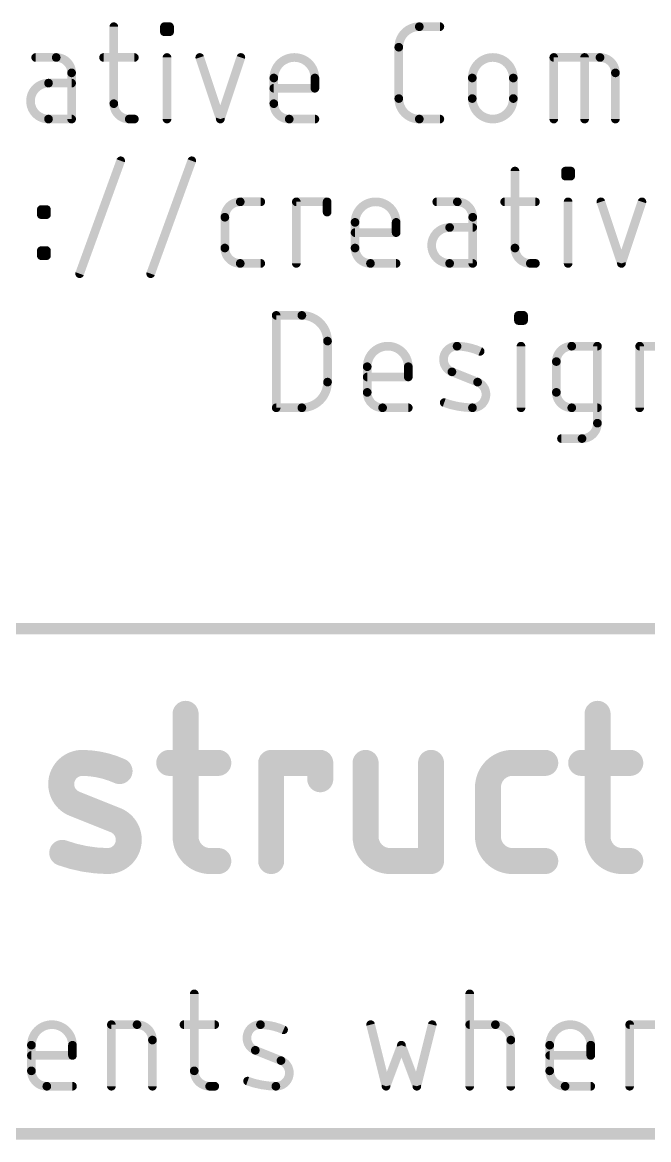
# Model space of a CAD drawing. Extents: x -17 to 92, y -61 to 85.
# Drawn here: x 10.85 to 21.87, y -19.15 to 0.51 of the extents above; entities that cross this region are included whole.
import ezdxf

# ---------------------------------------------------------------- set-up
doc = ezdxf.new("R2010")
doc.units = 0
doc.layers.add('51', color=253, linetype='CONTINUOUS')

msp = doc.modelspace()

# ---------------------------------------------------------------- linework, layer by layer
at = {"layer": '51'}
for points, const_width in [([(12.4597, 0.4318), (12.4597, -0.9229)], 0.1524), ([(13.3501, 0.3415), (13.3501, 0.4318)], 0.1524), ([(13.3501, 0.4318), (13.4404, 0.4318)], 0.1524), ([(13.4404, 0.3415), (13.3501, 0.3415)], 0.1524), ([(13.4404, 0.4318), (13.4404, 0.3415)], 0.1524), ([(17.8341, 0.4318), (18.1953, 0.4318)], 0.1524), ([(17.4728, -0.8326), (17.4728, 0.0706)], 0.1524), ([(11.4462, -0.1101), (11.085, -0.1101)], 0.1524), ([(12.2791, -0.1101), (12.8209, -0.1101)], 0.1524), ([(13.3953, -1.1938), (13.3953, -0.1101)], 0.1524), ([(13.9719, -0.1101), (14.3331, -1.1938)], 0.1524), ([(14.3331, -1.1938), (14.6944, -0.1101)], 0.1524), ([(20.2001, -1.1938), (20.2001, -0.1101)], 0.1524), ([(20.2001, -0.1101), (21.0129, -0.1101)], 0.1524), ([(20.7419, -1.1938), (20.7419, -0.1101)], 0.1524), ([(11.7171, -1.1938), (11.7171, -0.381)], 0.1524), ([(21.2838, -0.381), (21.2838, -1.1938)], 0.1524), ([(11.7171, -0.5616), (11.3107, -0.5616)], 0.1524), ([(15.2745, -0.9229), (15.2745, -0.4713)], 0.1524), ([(15.997, -0.6519), (15.2745, -0.6519)], 0.1524), ([(15.997, -0.4713), (15.997, -0.6519)], 0.1524), ([(18.7655, -0.8326), (18.7655, -0.4713)], 0.1524), ([(19.488, -0.4713), (19.488, -0.8326)], 0.1524), ([(11.3107, -1.1938), (11.7171, -1.1938)], 0.1524), ([(12.7306, -1.1938), (12.8209, -1.1938)], 0.1524), ([(15.997, -1.1938), (15.5454, -1.1938)], 0.1524), ([(18.1953, -1.1938), (17.8341, -1.1938)], 0.1524), ([(11.8581, -3.9144), (12.5806, -1.9276)], 0.1524), ([(13.1086, -3.9144), (13.8311, -1.9276)], 0.1524), ([(19.5162, -2.1082), (19.5162, -3.4629)], 0.1524), ([(20.4066, -2.1985), (20.4066, -2.1082)], 0.1524), ([(20.4066, -2.1082), (20.4969, -2.1082)], 0.1524), ([(20.4969, -2.1985), (20.4066, -2.1985)], 0.1524), ([(20.4969, -2.1082), (20.4969, -2.1985)], 0.1524), ([(11.1842, -2.8758), (11.1842, -2.7855)], 0.1524), ([(11.1842, -2.7855), (11.2745, -2.7855)], 0.1524), ([(11.2745, -2.7855), (11.2745, -2.8758)], 0.1524), ([(14.6839, -2.6501), (15.0451, -2.6501)], 0.1524), ([(15.6702, -3.7338), (15.6702, -2.6501)], 0.1524), ([(15.6702, -2.6501), (16.2121, -2.6501)], 0.1524), ([(16.2121, -2.6501), (16.2121, -2.8307)], 0.1524), ([(18.5027, -2.6501), (18.1415, -2.6501)], 0.1524), ([(19.3356, -2.6501), (19.8774, -2.6501)], 0.1524), ([(20.4518, -3.7338), (20.4518, -2.6501)], 0.1524), ([(21.0284, -2.6501), (21.3897, -3.7338)], 0.1524), ([(21.3897, -3.7338), (21.7509, -2.6501)], 0.1524), ([(11.2745, -2.8758), (11.1842, -2.8758)], 0.1524), ([(14.413, -3.4629), (14.413, -2.921)], 0.1524), ([(16.7038, -3.4629), (16.7038, -3.0113)], 0.1524), ([(17.4263, -3.0113), (17.4263, -3.1919)], 0.1524), ([(18.7736, -3.7338), (18.7736, -2.921)], 0.1524), ([(17.4263, -3.1919), (16.7038, -3.1919)], 0.1524), ([(18.7736, -3.1016), (18.3673, -3.1016)], 0.1524), ([(11.1842, -3.5983), (11.1842, -3.508)], 0.1524), ([(11.1842, -3.508), (11.2745, -3.508)], 0.1524), ([(11.2745, -3.5983), (11.1842, -3.5983)], 0.1524), ([(11.2745, -3.508), (11.2745, -3.5983)], 0.1524), ([(15.0451, -3.7338), (14.6839, -3.7338)], 0.1524), ([(17.4263, -3.7338), (16.9747, -3.7338)], 0.1524), ([(18.3673, -3.7338), (18.7736, -3.7338)], 0.1524), ([(19.7871, -3.7338), (19.8774, -3.7338)], 0.1524), ([(15.3162, -6.2738), (15.3162, -4.6482)], 0.1524), ([(15.3162, -4.6482), (15.7678, -4.6482)], 0.1524), ([(19.5783, -4.7385), (19.5783, -4.6482)], 0.1524), ([(19.5783, -4.6482), (19.6686, -4.6482)], 0.1524), ([(19.6686, -4.7385), (19.5783, -4.7385)], 0.1524), ([(19.6686, -4.6482), (19.6686, -4.7385)], 0.1524), ([(16.2193, -5.0998), (16.2193, -5.8222)], 0.1524), ([(19.6235, -6.2738), (19.6235, -5.1901)], 0.1524), ([(20.5158, -5.1901), (20.9673, -5.1901)], 0.1524), ([(20.9673, -5.1901), (20.9673, -6.5447)], 0.1524), ([(21.7111, -6.2738), (21.7111, -5.1901)], 0.1524), ([(21.7111, -5.1901), (22.1627, -5.1901)], 0.1524), ([(16.9175, -6.0029), (16.9175, -5.5513)], 0.1524), ([(17.64, -5.5513), (17.64, -5.7319)], 0.1524), ([(20.2449, -6.0029), (20.2449, -5.461)], 0.1524), ([(17.64, -5.7319), (16.9175, -5.7319)], 0.1524), ([(18.8593, -5.8222), (18.4077, -5.6416)], 0.1524), ([(15.7678, -6.2738), (15.3162, -6.2738)], 0.1524), ([(17.64, -6.2738), (17.1885, -6.2738)], 0.1524), ([(20.9673, -6.2738), (20.5158, -6.2738)], 0.1524), ([(20.6964, -6.8157), (20.3352, -6.8157)], 0.1524), ([(-10.16, -10.16), (91.44, -10.16)], 0.2032), ([(13.7223, -11.6586), (13.7223, -13.8176)], 0.4572), ([(20.9699, -11.6586), (20.9699, -13.8176)], 0.4572), ([(13.4344, -12.5222), (14.298, -12.5222)], 0.4572), ([(15.2278, -14.2494), (15.2278, -12.5222)], 0.4572), ([(15.2278, -12.5222), (16.0914, -12.5222)], 0.4572), ([(16.0914, -12.5222), (16.0914, -12.8101)], 0.4572), ([(16.889, -12.5222), (16.889, -13.8176)], 0.4572), ([(18.0404, -14.2494), (18.0404, -12.5222)], 0.4572), ([(19.4739, -12.5222), (20.0496, -12.5222)], 0.4572), ([(20.682, -12.5222), (21.5456, -12.5222)], 0.4572), ([(19.0421, -13.8176), (19.0421, -12.954)], 0.4572), ([(12.4884, -13.5297), (11.7687, -13.2419)], 0.4572), ([(14.1541, -14.2494), (14.298, -14.2494)], 0.4572), ([(17.3208, -14.2494), (18.0404, -14.2494)], 0.4572), ([(20.0496, -14.2494), (19.4739, -14.2494)], 0.4572), ([(21.4017, -14.2494), (21.5456, -14.2494)], 0.4572), ([(13.8744, -16.5862), (13.8744, -17.9409)], 0.1524), ([(18.7213, -18.2118), (18.7213, -16.5862)], 0.1524), ([(12.4167, -18.2118), (12.4167, -17.1281)], 0.1524), ([(12.4167, -17.1281), (12.8682, -17.1281)], 0.1524), ([(13.6938, -17.1281), (14.2356, -17.1281)], 0.1524), ([(16.9775, -17.1281), (17.2485, -18.2118)], 0.1524), ([(17.7903, -18.2118), (18.0613, -17.1281)], 0.1524), ([(18.7213, -17.1281), (19.1728, -17.1281)], 0.1524), ([(21.5349, -18.2118), (21.5349, -17.1281)], 0.1524), ([(21.5349, -17.1281), (21.9865, -17.1281)], 0.1524), ([(11.0099, -17.9409), (11.0099, -17.4893)], 0.1524), ([(11.7324, -17.4893), (11.7324, -17.6699)], 0.1524), ([(13.1392, -17.399), (13.1392, -18.2118)], 0.1524), ([(17.2485, -18.2118), (17.5194, -17.4893)], 0.1524), ([(17.5194, -17.4893), (17.7903, -18.2118)], 0.1524), ([(19.4438, -17.399), (19.4438, -18.2118)], 0.1524), ([(20.1281, -17.9409), (20.1281, -17.4893)], 0.1524), ([(20.8506, -17.4893), (20.8506, -17.6699)], 0.1524), ([(11.7324, -17.6699), (11.0099, -17.6699)], 0.1524), ([(15.4005, -17.7602), (14.9489, -17.5796)], 0.1524), ([(20.8506, -17.6699), (20.1281, -17.6699)], 0.1524), ([(11.7324, -18.2118), (11.2808, -18.2118)], 0.1524), ([(14.1453, -18.2118), (14.2356, -18.2118)], 0.1524), ([(20.8506, -18.2118), (20.399, -18.2118)], 0.1524), ([(-10.16, -19.05), (91.44, -19.05)], 0.2032)]:
    msp.add_lwpolyline(points, dxfattribs=dict(at, const_width=const_width))
for points, const_width in [([(12.4978, 0.4318, 1), (12.4216, 0.4318)], 0.0762), ([(13.3882, 0.4318, 1), (13.312, 0.4318)], 0.0762), ([(13.3501, 0.4699, 1), (13.3501, 0.3937)], 0.0762), ([(13.3501, 0.3796, 1), (13.3501, 0.3034)], 0.0762), ([(13.4785, 0.4318, 1), (13.4023, 0.4318)], 0.0762), ([(13.4404, 0.3937, 1), (13.4404, 0.4699)], 0.0762), ([(13.4404, 0.3034, 1), (13.4404, 0.3796)], 0.0762), ([(17.8341, 0.4318, 0.4142), (17.4728, 0.0706)], 0.1524), ([(17.8341, 0.4699, 1), (17.8341, 0.3937)], 0.0762), ([(17.8341, 0.3937, 1), (17.8341, 0.4699)], 0.0762), ([(18.1953, 0.3937, 1), (18.1953, 0.4699)], 0.0762), ([(13.312, 0.3415, 1), (13.3882, 0.3415)], 0.0762), ([(13.4023, 0.3415, 1), (13.4785, 0.3415)], 0.0762), ([(17.5109, 0.0706, 1), (17.4347, 0.0706)], 0.0762), ([(17.4347, 0.0706, 1), (17.5109, 0.0706)], 0.0762), ([(11.085, -0.072, 1), (11.085, -0.1482)], 0.0762), ([(11.7171, -0.381, 0.4142), (11.4462, -0.1101)], 0.1524), ([(11.4462, -0.072, 1), (11.4462, -0.1482)], 0.0762), ([(11.4462, -0.1482, 1), (11.4462, -0.072)], 0.0762), ([(12.2791, -0.072, 1), (12.2791, -0.1482)], 0.0762), ([(12.8209, -0.1482, 1), (12.8209, -0.072)], 0.0762), ([(13.4334, -0.1101, 1), (13.3572, -0.1101)], 0.0762), ([(14.008, -0.098, 1), (13.9358, -0.1221)], 0.0762), ([(14.7305, -0.1221, 1), (14.6582, -0.098)], 0.0762), ([(15.997, -0.4713, 1), (15.2745, -0.4713)], 0.1524), ([(19.488, -0.4713, 1), (18.7655, -0.4713)], 0.1524), ([(20.2382, -0.1101, 1), (20.162, -0.1101)], 0.0762), ([(20.2001, -0.072, 1), (20.2001, -0.1482)], 0.0762), ([(20.78, -0.1101, 1), (20.7038, -0.1101)], 0.0762), ([(21.2838, -0.381, 0.4142), (21.0129, -0.1101)], 0.1524), ([(21.0129, -0.072, 1), (21.0129, -0.1482)], 0.0762), ([(21.0129, -0.1482, 1), (21.0129, -0.072)], 0.0762), ([(11.7552, -0.381, 1), (11.679, -0.381)], 0.0762), ([(11.679, -0.381, 1), (11.7552, -0.381)], 0.0762), ([(21.3219, -0.381, 1), (21.2457, -0.381)], 0.0762), ([(21.2457, -0.381, 1), (21.3219, -0.381)], 0.0762), ([(11.3107, -0.5616, 1), (11.3107, -1.1938)], 0.1524), ([(11.3107, -0.5235, 1), (11.3107, -0.5997)], 0.0762), ([(11.3107, -0.5997, 1), (11.3107, -0.5235)], 0.0762), ([(11.7171, -0.5997, 1), (11.7171, -0.5235)], 0.0762), ([(15.3126, -0.4713, 1), (15.2364, -0.4713)], 0.0762), ([(15.2364, -0.4713, 1), (15.3126, -0.4713)], 0.0762), ([(15.2745, -0.6138, 1), (15.2745, -0.69)], 0.0762), ([(16.0351, -0.4713, 1), (15.9589, -0.4713)], 0.0762), ([(15.9589, -0.4713, 1), (16.0351, -0.4713)], 0.0762), ([(15.997, -0.69, 1), (15.997, -0.6138)], 0.0762), ([(18.8036, -0.4713, 1), (18.7274, -0.4713)], 0.0762), ([(18.7274, -0.4713, 1), (18.8036, -0.4713)], 0.0762), ([(19.5261, -0.4713, 1), (19.4499, -0.4713)], 0.0762), ([(19.4499, -0.4713, 1), (19.5261, -0.4713)], 0.0762), ([(15.9589, -0.6519, 1), (16.0351, -0.6519)], 0.0762), ([(17.4728, -0.8326, 0.4142), (17.8341, -1.1938)], 0.1524), ([(17.5109, -0.8326, 1), (17.4347, -0.8326)], 0.0762), ([(18.7655, -0.8326, 1), (19.488, -0.8326)], 0.1524), ([(18.8036, -0.8326, 1), (18.7274, -0.8326)], 0.0762), ([(19.5261, -0.8326, 1), (19.4499, -0.8326)], 0.0762), ([(12.4597, -0.9229, 0.4142), (12.7306, -1.1938)], 0.1524), ([(12.4978, -0.9229, 1), (12.4216, -0.9229)], 0.0762), ([(12.4216, -0.9229, 1), (12.4978, -0.9229)], 0.0762), ([(15.2745, -0.9229, 0.4142), (15.5454, -1.1938)], 0.1524), ([(15.3126, -0.9229, 1), (15.2364, -0.9229)], 0.0762), ([(15.2364, -0.9229, 1), (15.3126, -0.9229)], 0.0762), ([(17.4347, -0.8326, 1), (17.5109, -0.8326)], 0.0762), ([(18.7274, -0.8326, 1), (18.8036, -0.8326)], 0.0762), ([(19.4499, -0.8326, 1), (19.5261, -0.8326)], 0.0762), ([(11.3107, -1.1557, 1), (11.3107, -1.2319)], 0.0762), ([(11.3107, -1.2319, 1), (11.3107, -1.1557)], 0.0762), ([(11.679, -1.1938, 1), (11.7552, -1.1938)], 0.0762), ([(11.7171, -1.2319, 1), (11.7171, -1.1557)], 0.0762), ([(12.7306, -1.1557, 1), (12.7306, -1.2319)], 0.0762), ([(12.7306, -1.2319, 1), (12.7306, -1.1557)], 0.0762), ([(12.8209, -1.2319, 1), (12.8209, -1.1557)], 0.0762), ([(13.3572, -1.1938, 1), (13.4334, -1.1938)], 0.0762), ([(14.297, -1.1818, 1), (14.3693, -1.2058)], 0.0762), ([(14.297, -1.2058, 1), (14.3693, -1.1818)], 0.0762), ([(15.5454, -1.1557, 1), (15.5454, -1.2319)], 0.0762), ([(15.5454, -1.2319, 1), (15.5454, -1.1557)], 0.0762), ([(15.997, -1.2319, 1), (15.997, -1.1557)], 0.0762), ([(17.8341, -1.1557, 1), (17.8341, -1.2319)], 0.0762), ([(17.8341, -1.2319, 1), (17.8341, -1.1557)], 0.0762), ([(18.1953, -1.2319, 1), (18.1953, -1.1557)], 0.0762), ([(20.162, -1.1938, 1), (20.2382, -1.1938)], 0.0762), ([(20.7038, -1.1938, 1), (20.78, -1.1938)], 0.0762), ([(21.2457, -1.1938, 1), (21.3219, -1.1938)], 0.0762), ([(12.6164, -1.9406, 1), (12.5448, -1.9146)], 0.0762), ([(13.8669, -1.9406, 1), (13.7953, -1.9146)], 0.0762), ([(19.5543, -2.1082, 1), (19.4781, -2.1082)], 0.0762), ([(20.4447, -2.1082, 1), (20.3685, -2.1082)], 0.0762), ([(20.4066, -2.0701, 1), (20.4066, -2.1463)], 0.0762), ([(20.4066, -2.1604, 1), (20.4066, -2.2366)], 0.0762), ([(20.3685, -2.1985, 1), (20.4447, -2.1985)], 0.0762), ([(20.535, -2.1082, 1), (20.4588, -2.1082)], 0.0762), ([(20.4588, -2.1985, 1), (20.535, -2.1985)], 0.0762), ([(20.4969, -2.1463, 1), (20.4969, -2.0701)], 0.0762), ([(20.4969, -2.2366, 1), (20.4969, -2.1604)], 0.0762), ([(11.2223, -2.7855, 1), (11.1461, -2.7855)], 0.0762), ([(11.1842, -2.7474, 1), (11.1842, -2.8236)], 0.0762), ([(11.3126, -2.7855, 1), (11.2364, -2.7855)], 0.0762), ([(11.2745, -2.8236, 1), (11.2745, -2.7474)], 0.0762), ([(14.6839, -2.6501, 0.4142), (14.413, -2.921)], 0.1524), ([(14.6839, -2.612, 1), (14.6839, -2.6882)], 0.0762), ([(14.6839, -2.6882, 1), (14.6839, -2.612)], 0.0762), ([(15.0451, -2.6882, 1), (15.0451, -2.612)], 0.0762), ([(15.7083, -2.6501, 1), (15.6321, -2.6501)], 0.0762), ([(15.6702, -2.612, 1), (15.6702, -2.6882)], 0.0762), ([(16.2502, -2.6501, 1), (16.174, -2.6501)], 0.0762), ([(16.2121, -2.6882, 1), (16.2121, -2.612)], 0.0762), ([(17.4263, -3.0113, 1), (16.7038, -3.0113)], 0.1524), ([(18.1415, -2.612, 1), (18.1415, -2.6882)], 0.0762), ([(18.7736, -2.921, 0.4142), (18.5027, -2.6501)], 0.1524), ([(18.5027, -2.612, 1), (18.5027, -2.6882)], 0.0762), ([(18.5027, -2.6882, 1), (18.5027, -2.612)], 0.0762), ([(19.3356, -2.612, 1), (19.3356, -2.6882)], 0.0762), ([(19.8774, -2.6882, 1), (19.8774, -2.612)], 0.0762), ([(20.4899, -2.6501, 1), (20.4137, -2.6501)], 0.0762), ([(21.0646, -2.638, 1), (20.9923, -2.6621)], 0.0762), ([(21.787, -2.6621, 1), (21.7148, -2.638)], 0.0762), ([(11.1842, -2.8377, 1), (11.1842, -2.9139)], 0.0762), ([(11.1461, -2.8758, 1), (11.2223, -2.8758)], 0.0762), ([(11.2364, -2.8758, 1), (11.3126, -2.8758)], 0.0762), ([(11.2745, -2.9139, 1), (11.2745, -2.8377)], 0.0762), ([(14.4511, -2.921, 1), (14.3749, -2.921)], 0.0762), ([(14.3749, -2.921, 1), (14.4511, -2.921)], 0.0762), ([(16.174, -2.8307, 1), (16.2502, -2.8307)], 0.0762), ([(16.7419, -3.0113, 1), (16.6657, -3.0113)], 0.0762), ([(17.4644, -3.0113, 1), (17.3882, -3.0113)], 0.0762), ([(18.8117, -2.921, 1), (18.7355, -2.921)], 0.0762), ([(18.7355, -2.921, 1), (18.8117, -2.921)], 0.0762), ([(16.6657, -3.0113, 1), (16.7419, -3.0113)], 0.0762), ([(16.7038, -3.1538, 1), (16.7038, -3.23)], 0.0762), ([(17.3882, -3.0113, 1), (17.4644, -3.0113)], 0.0762), ([(17.4263, -3.23, 1), (17.4263, -3.1538)], 0.0762), ([(18.3673, -3.1016, 1), (18.3673, -3.7338)], 0.1524), ([(18.3673, -3.0635, 1), (18.3673, -3.1397)], 0.0762), ([(18.3673, -3.1397, 1), (18.3673, -3.0635)], 0.0762), ([(18.7736, -3.1397, 1), (18.7736, -3.0635)], 0.0762), ([(17.3882, -3.1919, 1), (17.4644, -3.1919)], 0.0762), ([(11.2223, -3.508, 1), (11.1461, -3.508)], 0.0762), ([(11.1842, -3.4699, 1), (11.1842, -3.5461)], 0.0762), ([(11.1842, -3.5602, 1), (11.1842, -3.6364)], 0.0762), ([(11.3126, -3.508, 1), (11.2364, -3.508)], 0.0762), ([(11.2745, -3.5461, 1), (11.2745, -3.4699)], 0.0762), ([(11.2745, -3.6364, 1), (11.2745, -3.5602)], 0.0762), ([(14.413, -3.4629, 0.4142), (14.6839, -3.7338)], 0.1524), ([(14.4511, -3.4629, 1), (14.3749, -3.4629)], 0.0762), ([(14.3749, -3.4629, 1), (14.4511, -3.4629)], 0.0762), ([(16.7038, -3.4629, 0.4142), (16.9747, -3.7338)], 0.1524), ([(16.7419, -3.4629, 1), (16.6657, -3.4629)], 0.0762), ([(16.6657, -3.4629, 1), (16.7419, -3.4629)], 0.0762), ([(19.5162, -3.4629, 0.4142), (19.7871, -3.7338)], 0.1524), ([(19.5543, -3.4629, 1), (19.4781, -3.4629)], 0.0762), ([(19.4781, -3.4629, 1), (19.5543, -3.4629)], 0.0762), ([(11.1461, -3.5983, 1), (11.2223, -3.5983)], 0.0762), ([(11.2364, -3.5983, 1), (11.3126, -3.5983)], 0.0762), ([(14.6839, -3.6957, 1), (14.6839, -3.7719)], 0.0762), ([(14.6839, -3.7719, 1), (14.6839, -3.6957)], 0.0762), ([(15.0451, -3.7719, 1), (15.0451, -3.6957)], 0.0762), ([(15.6321, -3.7338, 1), (15.7083, -3.7338)], 0.0762), ([(16.9747, -3.6957, 1), (16.9747, -3.7719)], 0.0762), ([(16.9747, -3.7719, 1), (16.9747, -3.6957)], 0.0762), ([(17.4263, -3.7719, 1), (17.4263, -3.6957)], 0.0762), ([(18.3673, -3.6957, 1), (18.3673, -3.7719)], 0.0762), ([(18.3673, -3.7719, 1), (18.3673, -3.6957)], 0.0762), ([(18.7355, -3.7338, 1), (18.8117, -3.7338)], 0.0762), ([(18.7736, -3.7719, 1), (18.7736, -3.6957)], 0.0762), ([(19.7871, -3.6957, 1), (19.7871, -3.7719)], 0.0762), ([(19.7871, -3.7719, 1), (19.7871, -3.6957)], 0.0762), ([(19.8774, -3.7719, 1), (19.8774, -3.6957)], 0.0762), ([(20.4137, -3.7338, 1), (20.4899, -3.7338)], 0.0762), ([(21.3535, -3.7218, 1), (21.4258, -3.7458)], 0.0762), ([(21.3535, -3.7458, 1), (21.4258, -3.7218)], 0.0762), ([(11.8223, -3.9014, 1), (11.8939, -3.9274)], 0.0762), ([(13.0728, -3.9014, 1), (13.1444, -3.9274)], 0.0762), ([(15.3543, -4.6482, 1), (15.2781, -4.6482)], 0.0762), ([(15.3162, -4.6101, 1), (15.3162, -4.6863)], 0.0762), ([(16.2193, -5.0998, 0.4142), (15.7678, -4.6482)], 0.1524), ([(15.7678, -4.6101, 1), (15.7678, -4.6863)], 0.0762), ([(15.7678, -4.6863, 1), (15.7678, -4.6101)], 0.0762), ([(19.6164, -4.6482, 1), (19.5402, -4.6482)], 0.0762), ([(19.5783, -4.6101, 1), (19.5783, -4.6863)], 0.0762), ([(19.5783, -4.7004, 1), (19.5783, -4.7766)], 0.0762), ([(19.5402, -4.7385, 1), (19.6164, -4.7385)], 0.0762), ([(19.7067, -4.6482, 1), (19.6305, -4.6482)], 0.0762), ([(19.6305, -4.7385, 1), (19.7067, -4.7385)], 0.0762), ([(19.6686, -4.6863, 1), (19.6686, -4.6101)], 0.0762), ([(19.6686, -4.7766, 1), (19.6686, -4.7004)], 0.0762), ([(16.2574, -5.0998, 1), (16.1812, -5.0998)], 0.0762), ([(16.1812, -5.0998, 1), (16.2574, -5.0998)], 0.0762), ([(17.64, -5.5513, 1), (16.9175, -5.5513)], 0.1524), ([(18.498, -5.1901, 0.8318), (18.4077, -5.6416)], 0.1524), ([(18.9044, -5.2804, 0.1026), (18.498, -5.1901)], 0.1524), ([(18.4986, -5.152, 1), (18.4975, -5.2282)], 0.0762), ([(18.4975, -5.2282, 1), (18.4986, -5.152)], 0.0762), ([(18.8888, -5.3151, 1), (18.9201, -5.2456)], 0.0762), ([(19.6616, -5.1901, 1), (19.5854, -5.1901)], 0.0762), ([(20.5158, -5.1901, 0.4142), (20.2449, -5.461)], 0.1524), ([(20.5158, -5.152, 1), (20.5158, -5.2282)], 0.0762), ([(20.5158, -5.2282, 1), (20.5158, -5.152)], 0.0762), ([(21.0054, -5.1901, 1), (20.9292, -5.1901)], 0.0762), ([(20.9673, -5.2282, 1), (20.9673, -5.152)], 0.0762), ([(21.7492, -5.1901, 1), (21.673, -5.1901)], 0.0762), ([(21.7111, -5.152, 1), (21.7111, -5.2282)], 0.0762), ([(16.9556, -5.5513, 1), (16.8794, -5.5513)], 0.0762), ([(17.6781, -5.5513, 1), (17.6019, -5.5513)], 0.0762), ([(20.283, -5.461, 1), (20.2068, -5.461)], 0.0762), ([(20.2068, -5.461, 1), (20.283, -5.461)], 0.0762), ([(16.8794, -5.5513, 1), (16.9556, -5.5513)], 0.0762), ([(16.9175, -5.6938, 1), (16.9175, -5.77)], 0.0762), ([(17.6019, -5.5513, 1), (17.6781, -5.5513)], 0.0762), ([(17.6019, -5.7319, 1), (17.6781, -5.7319)], 0.0762), ([(17.64, -5.77, 1), (17.64, -5.6938)], 0.0762), ([(18.4219, -5.6063, 1), (18.3936, -5.677)], 0.0762), ([(18.3936, -5.677, 1), (18.4219, -5.6062)], 0.0762), ([(15.7678, -6.2738, 0.4142), (16.2193, -5.8222)], 0.1524), ([(16.2574, -5.8222, 1), (16.1812, -5.8222)], 0.0762), ([(16.1812, -5.8222, 1), (16.2574, -5.8222)], 0.0762), ([(18.7689, -6.2738, 0.8318), (18.8593, -5.8222)], 0.1524), ([(18.8734, -5.7869, 1), (18.8451, -5.8576)], 0.0762), ([(18.8451, -5.8576, 1), (18.8734, -5.7869)], 0.0762), ([(16.9175, -6.0029, 0.4142), (17.1885, -6.2738)], 0.1524), ([(16.9556, -6.0029, 1), (16.8794, -6.0029)], 0.0762), ([(16.8794, -6.0029, 1), (16.9556, -6.0029)], 0.0762), ([(20.2449, -6.0029, 0.4142), (20.5158, -6.2738)], 0.1524), ([(20.283, -6.0029, 1), (20.2068, -6.0029)], 0.0762), ([(20.2068, -6.0029, 1), (20.283, -6.0029)], 0.0762), ([(15.3162, -6.2357, 1), (15.3162, -6.3119)], 0.0762), ([(15.2781, -6.2738, 1), (15.3543, -6.2738)], 0.0762), ([(15.7678, -6.2357, 1), (15.7678, -6.3119)], 0.0762), ([(15.7678, -6.3119, 1), (15.7678, -6.2357)], 0.0762), ([(17.1885, -6.2357, 1), (17.1885, -6.3119)], 0.0762), ([(17.1885, -6.3119, 1), (17.1885, -6.2357)], 0.0762), ([(17.64, -6.3119, 1), (17.64, -6.2357)], 0.0762), ([(18.2851, -6.1476, 1), (18.2593, -6.2193)], 0.0762), ([(18.2722, -6.1835, 0.083), (18.7689, -6.2738)], 0.1524), ([(18.7695, -6.2357, 1), (18.7684, -6.3119)], 0.0762), ([(18.7684, -6.3119, 1), (18.7695, -6.2357)], 0.0762), ([(19.5854, -6.2738, 1), (19.6616, -6.2738)], 0.0762), ([(20.5158, -6.2357, 1), (20.5158, -6.3119)], 0.0762), ([(20.5158, -6.3119, 1), (20.5158, -6.2357)], 0.0762), ([(20.9673, -6.3119, 1), (20.9673, -6.2357)], 0.0762), ([(21.673, -6.2738, 1), (21.7492, -6.2738)], 0.0762), ([(20.6964, -6.8157, 0.4142), (20.9673, -6.5447)], 0.1524), ([(21.0054, -6.5447, 1), (20.9292, -6.5447)], 0.0762), ([(20.9292, -6.5447, 1), (21.0054, -6.5447)], 0.0762), ([(20.3352, -6.7776, 1), (20.3352, -6.8538)], 0.0762), ([(20.6964, -6.7776, 1), (20.6964, -6.8538)], 0.0762), ([(20.6964, -6.8538, 1), (20.6964, -6.7776)], 0.0762), ([(13.8366, -11.6586, 1), (13.608, -11.6586)], 0.2286), ([(21.0842, -11.6586, 1), (20.8556, -11.6586)], 0.2286), ([(11.9127, -12.5222, 0.8318), (11.7687, -13.2419)], 0.4572), ([(11.9143, -12.4079, 1), (11.911, -12.6365)], 0.2286), ([(12.5604, -12.6661, 0.1025), (11.9127, -12.5222)], 0.4572), ([(11.911, -12.6365, 1), (11.9143, -12.4079)], 0.2286), ([(13.4344, -12.4079, 1), (13.4344, -12.6365)], 0.2286), ([(14.298, -12.6365, 1), (14.298, -12.4079)], 0.2286), ([(15.3421, -12.5222, 1), (15.1135, -12.5222)], 0.2286), ([(15.2278, -12.4079, 1), (15.2278, -12.6365)], 0.2286), ([(16.2057, -12.5222, 1), (15.9771, -12.5222)], 0.2286), ([(16.0914, -12.6365, 1), (16.0914, -12.4079)], 0.2286), ([(17.0033, -12.5222, 1), (16.7747, -12.5222)], 0.2286), ([(18.1547, -12.5222, 1), (17.9261, -12.5222)], 0.2286), ([(19.4739, -12.5222, 0.4142), (19.0421, -12.954)], 0.4572), ([(19.4739, -12.4079, 1), (19.4739, -12.6365)], 0.2286), ([(19.4739, -12.6365, 1), (19.4739, -12.4079)], 0.2286), ([(20.0496, -12.6365, 1), (20.0496, -12.4079)], 0.2286), ([(20.682, -12.4079, 1), (20.682, -12.6365)], 0.2286), ([(21.5456, -12.6365, 1), (21.5456, -12.4079)], 0.2286), ([(12.5134, -12.7704, 1), (12.6073, -12.5619)], 0.2286), ([(15.9771, -12.8101, 1), (16.2057, -12.8101)], 0.2286), ([(19.1564, -12.954, 1), (18.9278, -12.954)], 0.2286), ([(18.9278, -12.954, 1), (19.1564, -12.954)], 0.2286), ([(11.8112, -13.1357, 1), (11.7263, -13.348)], 0.2286), ([(11.7263, -13.348, 1), (11.8112, -13.1357)], 0.2286), ([(12.3445, -14.2494, 0.8318), (12.4884, -13.5297)], 0.4572), ([(12.5308, -13.4236, 1), (12.446, -13.6359)], 0.2286), ([(12.446, -13.6359, 1), (12.5308, -13.4236)], 0.2286), ([(13.7223, -13.8176, 0.4142), (14.1541, -14.2494)], 0.4572), ([(13.8366, -13.8176, 1), (13.608, -13.8176)], 0.2286), ([(13.608, -13.8176, 1), (13.8366, -13.8176)], 0.2286), ([(16.889, -13.8176, 0.4142), (17.3208, -14.2494)], 0.4572), ([(17.0033, -13.8176, 1), (16.7747, -13.8176)], 0.2286), ([(16.7747, -13.8176, 1), (17.0033, -13.8176)], 0.2286), ([(19.0421, -13.8176, 0.4142), (19.4739, -14.2494)], 0.4572), ([(19.1564, -13.8176, 1), (18.9278, -13.8176)], 0.2286), ([(18.9278, -13.8176, 1), (19.1564, -13.8176)], 0.2286), ([(20.9699, -13.8176, 0.4142), (21.4017, -14.2494)], 0.4572), ([(21.0842, -13.8176, 1), (20.8556, -13.8176)], 0.2286), ([(20.8556, -13.8176, 1), (21.0842, -13.8176)], 0.2286), ([(11.5915, -13.9979, 1), (11.5141, -14.213)], 0.2286), ([(11.5528, -14.1055, 0.083), (12.3445, -14.2494)], 0.4572), ([(12.3461, -14.1351, 1), (12.3428, -14.3637)], 0.2286), ([(12.3428, -14.3637, 1), (12.3461, -14.1351)], 0.2286), ([(14.1541, -14.1351, 1), (14.1541, -14.3637)], 0.2286), ([(14.1541, -14.3637, 1), (14.1541, -14.1351)], 0.2286), ([(14.298, -14.3637, 1), (14.298, -14.1351)], 0.2286), ([(15.1135, -14.2494, 1), (15.3421, -14.2494)], 0.2286), ([(17.3208, -14.1351, 1), (17.3208, -14.3637)], 0.2286), ([(17.3208, -14.3637, 1), (17.3208, -14.1351)], 0.2286), ([(17.9261, -14.2494, 1), (18.1547, -14.2494)], 0.2286), ([(18.0404, -14.3637, 1), (18.0404, -14.1351)], 0.2286), ([(19.4739, -14.1351, 1), (19.4739, -14.3637)], 0.2286), ([(19.4739, -14.3637, 1), (19.4739, -14.1351)], 0.2286), ([(20.0496, -14.3637, 1), (20.0496, -14.1351)], 0.2286), ([(21.4017, -14.1351, 1), (21.4017, -14.3637)], 0.2286), ([(21.4017, -14.3637, 1), (21.4017, -14.1351)], 0.2286), ([(21.5456, -14.3637, 1), (21.5456, -14.1351)], 0.2286), ([(13.9125, -16.5862, 1), (13.8363, -16.5862)], 0.0762), ([(18.7594, -16.5862, 1), (18.6832, -16.5862)], 0.0762), ([(11.7324, -17.4893, 1), (11.0099, -17.4893)], 0.1524), ([(12.4548, -17.1281, 1), (12.3786, -17.1281)], 0.0762), ([(12.4167, -17.09, 1), (12.4167, -17.1662)], 0.0762), ([(13.1392, -17.399, 0.4142), (12.8682, -17.1281)], 0.1524), ([(12.8682, -17.09, 1), (12.8682, -17.1662)], 0.0762), ([(12.8682, -17.1662, 1), (12.8682, -17.09)], 0.0762), ([(13.6938, -17.09, 1), (13.6938, -17.1662)], 0.0762), ([(14.2356, -17.1662, 1), (14.2356, -17.09)], 0.0762), ([(15.0393, -17.1281, 0.8318), (14.9489, -17.5796)], 0.1524), ([(15.0398, -17.09, 1), (15.0387, -17.1662)], 0.0762), ([(15.4457, -17.2184, 0.1026), (15.0393, -17.1281)], 0.1524), ([(15.0387, -17.1662, 1), (15.0398, -17.09)], 0.0762), ([(17.0145, -17.1188, 1), (16.9406, -17.1373)], 0.0762), ([(18.0982, -17.1373, 1), (18.0243, -17.1188)], 0.0762), ([(18.7213, -17.09, 1), (18.7213, -17.1662)], 0.0762), ([(19.4438, -17.399, 0.4142), (19.1728, -17.1281)], 0.1524), ([(19.1728, -17.09, 1), (19.1728, -17.1662)], 0.0762), ([(19.1728, -17.1662, 1), (19.1728, -17.09)], 0.0762), ([(20.8506, -17.4893, 1), (20.1281, -17.4893)], 0.1524), ([(21.573, -17.1281, 1), (21.4968, -17.1281)], 0.0762), ([(21.5349, -17.09, 1), (21.5349, -17.1662)], 0.0762), ([(15.43, -17.2531, 1), (15.4613, -17.1836)], 0.0762), ([(11.048, -17.4893, 1), (10.9718, -17.4893)], 0.0762), ([(10.9718, -17.4893, 1), (11.048, -17.4893)], 0.0762), ([(11.7705, -17.4893, 1), (11.6943, -17.4893)], 0.0762), ([(11.6943, -17.4893, 1), (11.7705, -17.4893)], 0.0762), ([(13.1773, -17.399, 1), (13.1011, -17.399)], 0.0762), ([(13.1011, -17.399, 1), (13.1773, -17.399)], 0.0762), ([(17.5551, -17.4759, 1), (17.4837, -17.5027)], 0.0762), ([(17.5551, -17.5027, 1), (17.4837, -17.4759)], 0.0762), ([(19.4819, -17.399, 1), (19.4057, -17.399)], 0.0762), ([(19.4057, -17.399, 1), (19.4819, -17.399)], 0.0762), ([(20.1662, -17.4893, 1), (20.09, -17.4893)], 0.0762), ([(20.09, -17.4893, 1), (20.1662, -17.4893)], 0.0762), ([(20.8887, -17.4893, 1), (20.8125, -17.4893)], 0.0762), ([(20.8125, -17.4893, 1), (20.8887, -17.4893)], 0.0762), ([(11.0099, -17.6318, 1), (11.0099, -17.708)], 0.0762), ([(11.6943, -17.6699, 1), (11.7705, -17.6699)], 0.0762), ([(11.7324, -17.708, 1), (11.7324, -17.6318)], 0.0762), ([(14.9631, -17.5443, 1), (14.9348, -17.615)], 0.0762), ([(14.9348, -17.615, 1), (14.9631, -17.5442)], 0.0762), ([(15.3102, -18.2118, 0.8318), (15.4005, -17.7602)], 0.1524), ([(15.4146, -17.7249, 1), (15.3863, -17.7956)], 0.0762), ([(15.3863, -17.7956, 1), (15.4146, -17.7249)], 0.0762), ([(20.1281, -17.6318, 1), (20.1281, -17.708)], 0.0762), ([(20.8125, -17.6699, 1), (20.8887, -17.6699)], 0.0762), ([(20.8506, -17.708, 1), (20.8506, -17.6318)], 0.0762), ([(11.0099, -17.9409, 0.4142), (11.2808, -18.2118)], 0.1524), ([(11.048, -17.9409, 1), (10.9718, -17.9409)], 0.0762), ([(13.8744, -17.9409, 0.4142), (14.1453, -18.2118)], 0.1524), ([(13.9125, -17.9409, 1), (13.8363, -17.9409)], 0.0762), ([(20.1281, -17.9409, 0.4142), (20.399, -18.2118)], 0.1524), ([(20.1662, -17.9409, 1), (20.09, -17.9409)], 0.0762), ([(10.9718, -17.9409, 1), (11.048, -17.9409)], 0.0762), ([(13.8363, -17.9409, 1), (13.9125, -17.9409)], 0.0762), ([(14.8264, -18.0856, 1), (14.8006, -18.1573)], 0.0762), ([(14.8135, -18.1215, 0.083), (15.3102, -18.2118)], 0.1524), ([(20.09, -17.9409, 1), (20.1662, -17.9409)], 0.0762), ([(11.2808, -18.1737, 1), (11.2808, -18.2499)], 0.0762), ([(11.2808, -18.2499, 1), (11.2808, -18.1737)], 0.0762), ([(11.7324, -18.2499, 1), (11.7324, -18.1737)], 0.0762), ([(12.3786, -18.2118, 1), (12.4548, -18.2118)], 0.0762), ([(13.1011, -18.2118, 1), (13.1773, -18.2118)], 0.0762), ([(14.1453, -18.1737, 1), (14.1453, -18.2499)], 0.0762), ([(14.1453, -18.2499, 1), (14.1453, -18.1737)], 0.0762), ([(14.2356, -18.2499, 1), (14.2356, -18.1737)], 0.0762), ([(15.3107, -18.1737, 1), (15.3096, -18.2499)], 0.0762), ([(15.3096, -18.2499, 1), (15.3107, -18.1737)], 0.0762), ([(17.2128, -18.1984, 1), (17.2841, -18.2252)], 0.0762), ([(17.2115, -18.221, 1), (17.2854, -18.2026)], 0.0762), ([(17.7534, -18.2026, 1), (17.8273, -18.221)], 0.0762), ([(17.7547, -18.2252, 1), (17.826, -18.1984)], 0.0762), ([(18.6832, -18.2118, 1), (18.7594, -18.2118)], 0.0762), ([(19.4057, -18.2118, 1), (19.4819, -18.2118)], 0.0762), ([(20.399, -18.1737, 1), (20.399, -18.2499)], 0.0762), ([(20.399, -18.2499, 1), (20.399, -18.1737)], 0.0762), ([(20.8506, -18.2499, 1), (20.8506, -18.1737)], 0.0762), ([(21.4968, -18.2118, 1), (21.573, -18.2118)], 0.0762)]:
    msp.add_lwpolyline(points, format="xyb", dxfattribs=dict(at, const_width=const_width))

doc.saveas('drawing.dxf')
